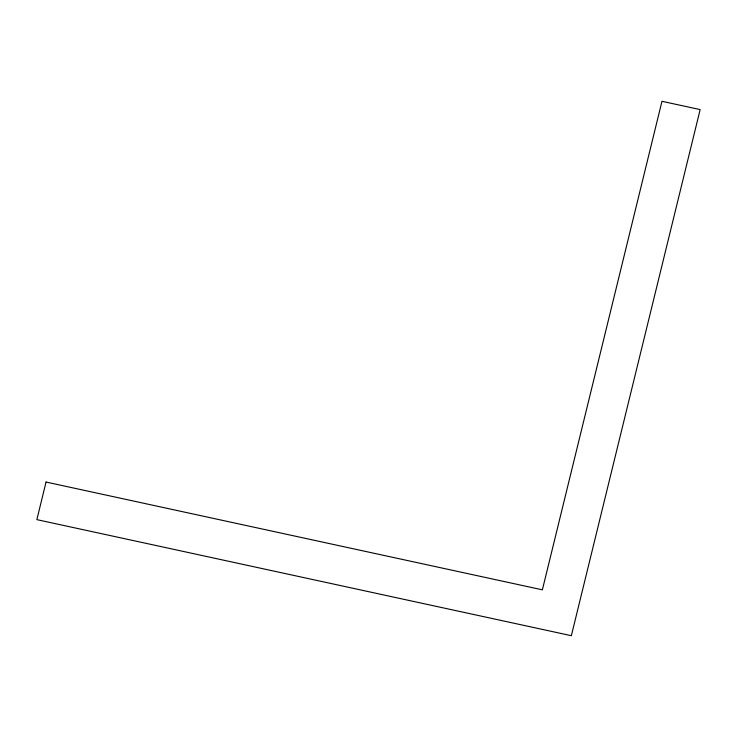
<?xml version="1.0" encoding="UTF-8"?>
<svg xmlns="http://www.w3.org/2000/svg" width="737" height="737" viewBox="0 0 737 737"><rect width="100%" height="100%" fill="white"/><g stroke="black" fill="none" stroke-linecap="round" stroke-linejoin="round"><path stroke-width="1.11" d="M46.053 482.053L36.85 519.631L571.35 635.699L700.15 109.592L661.973 101.301L542.377 589.83L46.053 482.053"/></g></svg>
